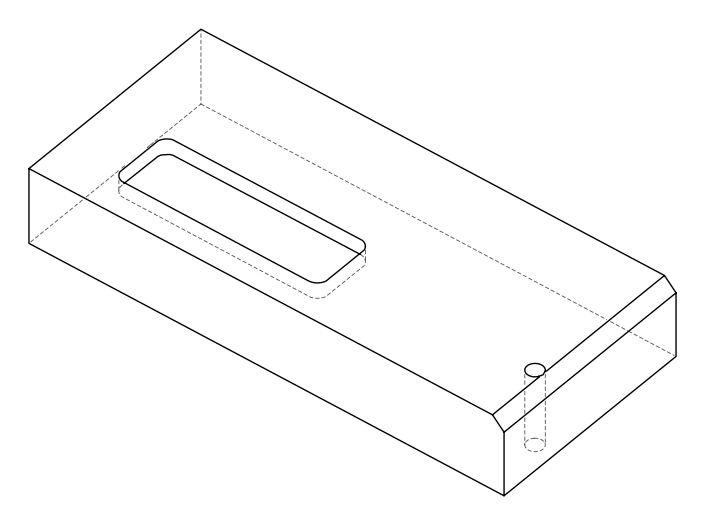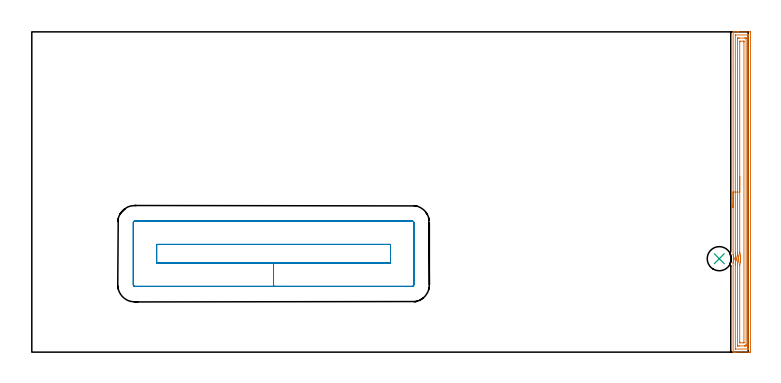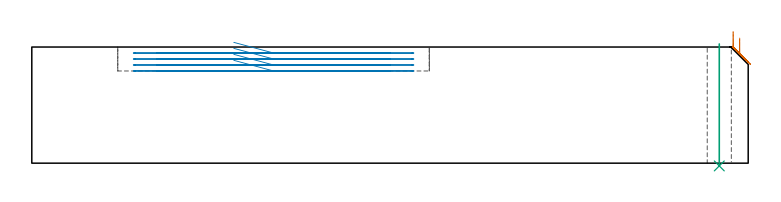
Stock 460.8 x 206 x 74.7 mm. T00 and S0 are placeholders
(PLAN: 3 operations, 2 tool changes, 13.9 min)
(1 AREA_MILL | FG_CHAMFER_SURFACE | UGT0205_001 | 6.87 min | 12912 mm3)
(2 MILL_RECTANGULAR_POCKET | POCKET_RECTANGULAR_STRAIGHT | UGT0201_104 | Follow Part, ap 5, ae 75% | 6.71 min | 189796 mm3)
(3 INDEXABLE_INSERT_DRILL_THROUGH_HOLE_FROM_SOLID | STEP1HOLE | NXT0302_002 | 0.32 min | 14058 mm3)
(TOOL UGT0205_001 | Chamfer Mill 20 x 3 x 45 deg. | D20 FL50 Z2)
(TOOL UGT0201_104 | End Mill 20 mm | D20 FL22 Z2)
(TOOL NXT0302_002 | Index. Insert Drill 15.5mm [880-D1550L20-05] | D15.5 PA176 FL78 Z2)
(OP 1 AREA_MILL)
G17 G21 G94 G90
T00 M6
G54
G17 G0 G90 X451.102 Y92.953 S1061 M3
G43 Z84.7 H0
Z84.697
G94 G1 Y92.992 Z83.826 F250.
Y93.105 Z82.961
Y93.294 Z82.109
Y93.557 Z81.277
Y93.89 Z80.471
Y94.293 Z79.697
Y94.762 Z78.962
Y95.293 Z78.27
Y95.883 Z77.626
Y96.526 Z77.037
Y97.218 Z76.506
Y97.954 Z76.037
Y98.727 Z75.634
Y99.533 Z75.301
Y100.365 Z75.038
Y101.217 Z74.849
Y102.082 Z74.736
Y102.954 Z74.698
X451.1 Y205.819 Z74.7
X451.102 Y205.99 Z74.688
X451.241 Y205.997 Z74.551
X451.386 Y206. Z74.413
X451.619 Z74.181
X452.328 Z73.467
X453.557 Z72.24
X454.077 Z71.718
X454.691 Z71.104
X461.947 Z63.851
X462.21 Y205.997 Z63.588
X462.292 Y205.99 Z63.506
X462.299 Y205.906 Z63.499
X462.3 Y205.372 Z63.5
X462.299 Y0.628 Z63.501
X462.297 Y0.27 Z63.502
X462.293 Y0.01 Z63.504
X461.947 Y0.006 Z63.851
X461.332 Y0. Z64.465
X454.077 Z71.718
X452.682 Z73.114
X452.328 Z73.467
X451.619 Z74.181
X451.386 Z74.413
X451.243 Z74.549
X451.183 Z74.608
X451.103 Y0.01 Z74.688
X451.1 Y0.181 Z74.7
X451.11 Y57.435 Z74.69
Y57.471 Z74.688
X451.127 Y57.563 Z74.67
X451.186 Y57.744 Z74.611
X451.235 Y57.918 Z74.563
X451.339 Y58.334 Z74.459
X451.421 Y58.743 Z74.376
X451.429 Y58.782 Z74.368
X451.453 Y58.949 Z74.345
X451.459 Y58.991 Z74.339
X451.491 Y59.228 Z74.303
X451.529 Y59.675 Z74.264
X451.535 Y59.825 Z74.258
X451.54 Y60.01 Z74.247
X451.545 Y60.07 Z74.249
X451.544 Y60.073
X451.546 Y60.122 Z74.248
Y60.137
X451.542 Y60.192 Z74.246
X451.536 Y60.36 Z74.257
X451.535 Y60.366 Z74.258
X451.527 Y60.531 Z74.264
X451.525 Y60.568 Z74.266
X451.492 Y60.964 Z74.306
X451.488 Y61.016 Z74.311
X451.421 Y61.462 Z74.376
X451.329 Y61.91 Z74.47
X451.216 Y62.355 Z74.583
X451.116 Y62.701 Z74.684
X451.103 Y62.747 Z74.696
X451.102 Y102.954 Z74.698
X452.517 Z73.283
X452.515 Y203.584 Z73.285
X452.518 Y203.935 Z73.282
X452.52 Y203.977 Z73.28
X452.522 Y203.99 Z73.278
X452.551 Y203.993 Z73.249
X452.659 Y203.997 Z73.141
X452.795 Y204. Z73.005
X460.665 Z65.135
X460.832 Y203.997 Z64.968
X460.866 Y203.994 Z64.934
X460.877 Y203.99 Z64.923
X460.88 Y203.98 Z64.92
X460.883 Y203.94 Z64.917
X460.885 Y203.775 Z64.915
Y2.416
X460.882 Y2.065 Z64.918
X460.88 Y2.023 Z64.92
X460.878 Y2.01 Z64.922
X460.849 Y2.007 Z64.951
X460.741 Y2.003 Z65.059
X460.605 Y2. Z65.195
X452.735 Z73.065
X452.568 Y2.003 Z73.232
X452.534 Y2.007 Z73.266
X452.523 Y2.01 Z73.277
X452.521 Y2.02 Z73.279
X452.518 Y2.06 Z73.282
X452.515 Y2.225 Z73.285
X452.524 Y56.061 Z73.276
X452.528 Y56.75 Z73.272
X452.531 Y56.955 Z73.269
X452.543 Y57.123 Z73.257
X452.705 Y57.849 Z73.095
X452.79 Y58.27 Z73.01
X452.862 Y58.743 Z72.938
X452.884 Y58.906 Z72.916
X452.899 Y59.054 Z72.901
X452.943 Y59.637 Z72.857
X452.953 Y59.773 Z72.847
X452.954 Y59.798 Z72.846
X452.955 Y59.823 Z72.845
X452.956 Y59.889 Z72.844
X452.955 Y60.207 Z72.845
X452.941 Y60.531 Z72.859
X452.926 Y60.814 Z72.874
X452.866 Y61.425 Z72.934
X452.806 Y61.831 Z72.994
X452.711 Y62.32 Z73.089
X452.563 Y62.973 Z73.237
X452.532 Y63.115 Z73.268
X452.525 Y63.214 Z73.275
X452.519 Y63.913 Z73.281
X452.518 Y64.108 Z73.282
X452.517 Y102.954 Z73.283
X453.931 Z71.869
X453.929 Y201.053 Z71.871
X453.931 Y201.796 Z71.869
X453.933 Y201.943 Z71.867
X453.935 Y201.988 Z71.865
X453.977 Y201.991 Z71.823
X454.077 Y201.995 Z71.723
X454.751 Y202. Z71.049
X454.951 Z70.849
X458.249 Z67.551
X459.124 Z66.676
X459.323 Y201.998 Z66.477
X459.39 Y201.995 Z66.41
X459.442 Y201.99 Z66.358
X459.465 Y201.982 Z66.335
X459.466 Y201.946 Z66.334
X459.47 Y201.796 Z66.33
X459.471 Y201.644 Z66.329
Y4.947
X459.469 Y4.205 Z66.331
X459.467 Y4.057 Z66.333
X459.465 Y4.012 Z66.335
X459.423 Y4.009 Z66.377
X459.323 Y4.005 Z66.477
X458.649 Y4. Z67.151
X458.449 Z67.351
X455.151 Z70.649
X454.276 Z71.524
X454.077 Y4.002 Z71.723
X454.01 Y4.005 Z71.79
X453.958 Y4.01 Z71.842
X453.936 Y4.018 Z71.864
X453.934 Y4.054 Z71.866
X453.931 Y4.205 Z71.869
X453.93 Y4.355 Z71.87
X453.939 Y56.061 Z71.861
X453.94 Y56.201 Z71.86
X453.945 Y56.578 Z71.855
X453.954 Y56.763 Z71.846
X453.995 Y56.955 Z71.805
X454.01 Y57.023 Z71.79
X454.077 Y57.325 Z71.723
X454.161 Y57.763 Z71.639
X454.175 Y57.849 Z71.625
X454.273 Y58.542 Z71.527
X454.294 Y58.743 Z71.506
X454.342 Y59.366 Z71.458
X454.357 Y59.637 Z71.443
X454.37 Y60.232 Z71.43
X454.358 Y60.531 Z71.442
X454.318 Y61.179 Z71.482
X454.295 Y61.425 Z71.505
X454.258 Y61.775 Z71.542
X454.201 Y62.193 Z71.599
X454.179 Y62.32 Z71.621
X454.077 Y62.869 Z71.723
X453.998 Y63.214 Z71.802
X453.974 Y63.318 Z71.826
X453.949 Y63.448 Z71.851
X453.939 Y63.549 Z71.861
X453.936 Y63.735 Z71.864
X453.932 Y64.108 Z71.868
X453.931 Y102.954 Z71.869
X455.345 Z70.455
X455.343 Y199.606 Z70.457
X455.344 Y199.771 Z70.456
X455.347 Y199.903 Z70.453
X455.35 Y199.982 Z70.45
X455.393 Y199.99 Z70.407
X455.833 Y200. Z69.967
X457.582 Z68.218
X458.006 Y199.99 Z67.794
X458.051 Y199.988 Z67.749
X458.053 Y199.954 Z67.747
X458.056 Y199.902 Z67.744
X458.057 Y199.852 Z67.743
Y199.514
Y6.393
X458.056 Y6.228 Z67.744
X458.053 Y6.097 Z67.747
X458.051 Y6.018 Z67.749
X458.007 Y6.01 Z67.793
X457.567 Y6. Z68.233
X455.818 Z69.982
X455.394 Y6.01 Z70.406
X455.35 Y6.012 Z70.45
X455.347 Y6.047 Z70.453
X455.345 Y6.098 Z70.455
X455.344 Y6.148 Z70.456
Y6.485
X455.353 Y55.65 Z70.447
X455.356 Y56.061 Z70.444
X455.359 Y56.302 Z70.441
X455.365 Y56.418 Z70.435
X455.527 Y57.26 Z70.273
X455.617 Y57.849 Z70.183
X455.644 Y58.035 Z70.156
X455.719 Y58.743 Z70.081
X455.728 Y58.843 Z70.072
X455.776 Y59.637 Z70.024
X455.778 Y59.686 Z70.022
X455.782 Y60.103 Z70.018
X455.779 Y60.531 Z70.021
X455.778 Y60.58 Z70.022
X455.723 Y61.425 Z70.077
X455.713 Y61.54 Z70.087
X455.623 Y62.32 Z70.177
X455.587 Y62.564 Z70.213
X455.47 Y63.214 Z70.33
X455.382 Y63.667 Z70.418
X455.357 Y63.804 Z70.443
X455.353 Y63.906 Z70.447
X455.349 Y64.108 Z70.451
X455.346 Y64.598 Z70.454
X455.345 Y102.954 Z70.455
Y103.825 Z70.493
Y104.69 Z70.607
Y105.542 Z70.796
Y106.374 Z71.058
Y107.18 Z71.392
Y107.954 Z71.795
Y108.689 Z72.264
Y109.382 Z72.795
Y110.025 Z73.384
Y110.614 Z74.027
Y111.145 Z74.719
Y111.614 Z75.455
Y112.017 Z76.229
Y112.351 Z77.035
Y112.613 Z77.867
Y112.802 Z78.719
Y112.915 Z79.584
Y112.954 Z80.455
G0 Z84.7
M5
M2
(OP 2 MILL_RECTANGULAR_POCKET)
G17 G21 G94 G90
T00 M6
G54
G17 G0 G90 X129.936 Y57.3 S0 M3
G43 Z84.7 H0
Z77.7
G94 G1 X155.5 Z70.85 F250.
X230.7 F500.
Y69.3
X80.3
Y57.3
X155.5
Y42.3
X244.7
G3 X245.7 Y43.3 R1.
G1 Y83.3
G3 X244.7 Y84.3 R1.
G1 X66.3
G3 X65.3 Y83.3 R1.
G1 Y43.3
G3 X66.3 Y42.3 R1.
G1 X155.5
X156.5
G0 X129.936 Y57.3 Z73.85
G1 X155.5 Z67. F250.
X230.7 F500.
Y69.3
X80.3
Y57.3
X155.5
Y42.3
X244.7
G3 X245.7 Y43.3 R1.
G1 Y83.3
G3 X244.7 Y84.3 R1.
G1 X66.3
G3 X65.3 Y83.3 R1.
G1 Y43.3
G3 X66.3 Y42.3 R1.
G1 X155.5
X156.5
G0 X129.936 Y57.3 Z70.
G1 X155.5 Z63.15 F250.
X230.7 F500.
Y69.3
X80.3
Y57.3
X155.5
Y42.3
X244.7
G3 X245.7 Y43.3 R1.
G1 Y83.3
G3 X244.7 Y84.3 R1.
G1 X66.3
G3 X65.3 Y83.3 R1.
G1 Y43.3
G3 X66.3 Y42.3 R1.
G1 X155.5
X156.5
G0 X129.936 Y57.3 Z66.15
G1 X155.5 Z59.3 F250.
X230.7 F500.
Y69.3
X80.3
Y57.3
X155.5
Y42.3
X244.7
G3 X245.7 Y43.3 R1.
G1 Y83.3
G3 X244.7 Y84.3 R1.
G1 X66.3
G3 X65.3 Y83.3 R1.
G1 Y43.3
G3 X66.3 Y42.3 R1.
G1 X155.5
X156.5
G0 Z84.7
M5
M2
(OP 3 INDEXABLE_INSERT_DRILL_THROUGH_HOLE_FROM_SOLID)
G17 G21 G94 G90
T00 M6
G54
G17 G0 G90 X442.2 Y60.1 S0 M3
G43 Z84.7 H1
G94 G81 G98 Z-1.771 F250. R76.7
G80
M5
M2
